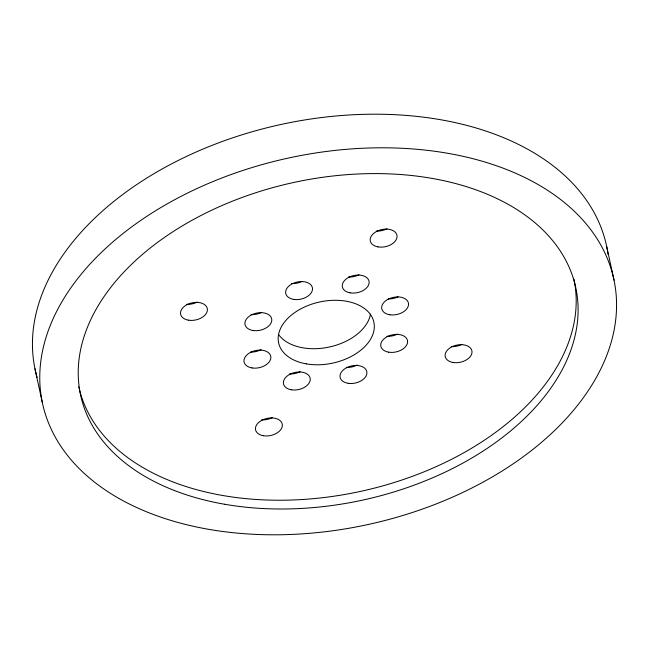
<?xml version="1.0" encoding="UTF-8"?>
<svg xmlns="http://www.w3.org/2000/svg" width="649" height="649" viewBox="0 0 649 649"><rect width="100%" height="100%" fill="white"/><g stroke="black" fill="none" stroke-linecap="round" stroke-linejoin="round"><path stroke-width="0.97" d="M606.701 246.579L614.027 280.181A292.326 187.512 -12.3 0 1 218.267 530.858A292.326 187.512 -12.3 0 1 152.199 212.856A292.326 187.512 -12.3 0 1 614.027 280.181M34.973 368.819L42.299 402.421M370.49 314.116A48.724 31.249 -12.3 0 1 329.741 346.931A48.724 31.249 -12.3 0 1 278.624 334.584M359.035 274.778A13.645 8.753 -12.3 0 1 348.424 276.993M398.064 296.836A13.645 8.753 -12.3 0 1 388.232 298.889M397.504 334.097A13.645 8.753 -12.3 0 1 386.901 336.312M357.153 364.998A13.645 8.753 -12.3 0 1 346.598 367.423M300.146 371.707A13.645 8.753 -12.3 0 1 289.543 373.921M261.109 349.641A13.645 8.753 -12.3 0 1 250.555 352.074M261.677 312.388A13.645 8.753 -12.3 0 1 251.074 314.603M302.02 281.479A13.645 8.753 -12.3 0 1 291.377 283.475M37.09 377.402A292.326 187.512 -12.3 0 1 281.942 124.267A292.326 187.512 -12.3 0 1 608.048 254.327M573.903 279.119A253.345 162.51 -12.3 0 1 362.832 490.879A253.345 162.51 -12.3 0 1 79.438 389.57M79.219 388.67A253.345 162.51 -12.3 0 1 78.797 386.861M461.893 344.392A13.645 8.753 -12.3 0 1 451.282 346.607M386.95 228.829A13.645 8.753 -12.3 0 1 376.339 231.044M197.296 302.093A13.645 8.753 -12.3 0 1 186.685 304.308M272.239 417.656A13.645 8.753 -12.3 0 1 261.628 419.871M306.214 363.854A48.724 31.249 -12.3 0 0 374.108 323.551A48.724 31.249 -12.3 0 0 298.435 310.198A48.724 31.249 -12.3 0 0 306.214 363.854M389.871 314.773A13.645 8.753 -12.3 0 0 408.448 303.156A13.645 8.753 -12.3 0 0 386.966 299.895A13.645 8.753 -12.3 0 0 389.871 314.773M388.556 352.156A13.645 8.753 -12.3 0 0 407.564 340.879A13.645 8.753 -12.3 0 0 386.374 337.139A13.645 8.753 -12.3 0 0 388.556 352.156M348.229 383.316A13.645 8.753 -12.3 0 0 366.807 371.69A13.645 8.753 -12.3 0 0 345.325 368.437A13.645 8.753 -12.3 0 0 348.229 383.316M291.198 389.765A13.645 8.753 -12.3 0 0 310.206 378.481A13.645 8.753 -12.3 0 0 289.024 374.749A13.645 8.753 -12.3 0 0 291.198 389.765M252.185 367.959A13.645 8.753 -12.3 0 0 270.763 356.342A13.645 8.753 -12.3 0 0 249.281 353.08A13.645 8.753 -12.3 0 0 252.185 367.959M252.729 330.446A13.645 8.753 -12.3 0 0 271.736 319.162A13.645 8.753 -12.3 0 0 250.546 315.422A13.645 8.753 -12.3 0 0 252.729 330.446M293.827 299.416A13.645 8.753 -12.3 0 0 312.404 287.799A13.645 8.753 -12.3 0 0 290.922 284.546A13.645 8.753 -12.3 0 0 293.827 299.416M350.087 292.837A13.645 8.753 -12.3 0 0 369.094 281.552A13.645 8.753 -12.3 0 0 347.905 277.821A13.645 8.753 -12.3 0 0 350.087 292.837M377.994 246.888A13.645 8.753 -12.3 0 0 397.01 235.611A13.645 8.753 -12.3 0 0 375.82 231.871A13.645 8.753 -12.3 0 0 377.994 246.888M188.34 320.152A13.645 8.753 -12.3 0 0 207.356 308.867A13.645 8.753 -12.3 0 0 186.166 305.135A13.645 8.753 -12.3 0 0 188.34 320.152M263.283 435.714A13.645 8.753 -12.3 0 0 282.299 424.43A13.645 8.753 -12.3 0 0 261.109 420.69A13.645 8.753 -12.3 0 0 263.283 435.714M452.937 362.45A13.645 8.753 -12.3 0 0 471.953 351.166A13.645 8.753 -12.3 0 0 450.763 347.434A13.645 8.753 -12.3 0 0 452.937 362.45M224.4 504.216A253.345 162.51 -12.3 0 0 576.969 294.281A253.345 162.51 -12.3 0 0 183.123 225.398A253.345 162.51 -12.3 0 0 224.4 504.216"/></g></svg>
